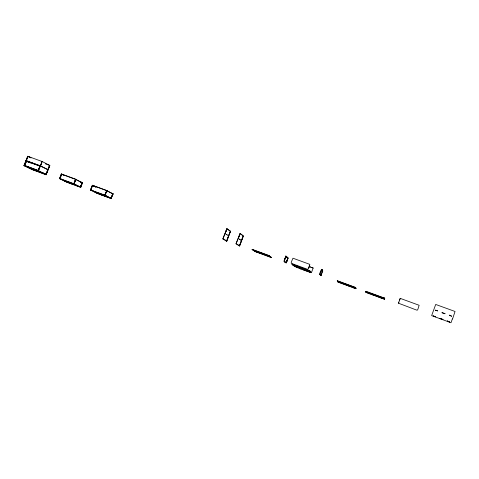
<?xml version="1.0" encoding="UTF-8"?>
<svg xmlns="http://www.w3.org/2000/svg" width="479" height="479" viewBox="0 0 479 479"><rect width="100%" height="100%" fill="white"/><g stroke="black" fill="none" stroke-linecap="round" stroke-linejoin="round"><path stroke-width="0.72" d="M444.973 313.775L441.895 312.661L445.039 313.601M442.961 319.367L439.818 318.421L442.895 319.541M452.362 318.954L450.984 322.732L431.645 315.619L435.698 304.446L455.05 311.482L452.529 319.026M433.232 315.996L435.531 316.829L433.297 315.823M435.321 310.248L437.668 310.907L435.387 310.069M399.648 299.992L400.234 298.369L419.137 305.279L417.945 309.141L417.371 310.152L416.544 310.057L398.468 303.207L400.24 298.363M398.48 303.201L398.869 302.129M382.727 298.603L374.35 295.327M384.164 299.118L384.583 298.088L384.164 299.118L366.184 292.495L366.052 292.064L366.01 292.388M384.176 299.082L384.745 298.189L365.956 291.274L366.172 291.735M365.962 292.004L366.004 291.669L365.986 292.226M369.716 293.807L366.716 292.501M373.722 295.286L370.447 293.878M341.749 283.305L347.766 285.532M348.401 285.957L351.748 286.987M352.346 287.406L355.993 288.699L338.222 282.197L337.946 281.712L338.018 282.077M355.825 288.298L355.592 287.622M337.731 281.454L337.3 280.724L355.699 287.496L355.699 287.849M355.616 288.035L355.699 287.496M355.526 287.789L355.849 288.28M355.993 288.699L355.675 288.214M320.188 274.665C317.864 274.85 325.277 262.594 319.727 274.503M321.649 269.33L322.086 269.97M321.816 269.785L321.816 269.39M320.068 274.886L320.924 275.724L322.457 271.581M322.044 270.066L321.876 269.617M321.463 269.336L321.858 269.683M320.463 275.209L320.295 274.784M322.145 270.192L322.265 270.348M320.529 275.407L320.523 275.042M322.367 270.473L322.487 270.629M320.762 275.664L320.756 275.305M322.87 270.964C322.822 269.102 320.834 276.054 321.11 275.7M337.378 281.101L337.3 280.724M337.545 281.167L338.054 281.939L341.06 283.065M337.701 281.598L337.797 281.287M337.869 281.658L337.563 281.389M301.046 269.036L299.704 268.533L311.434 272.689L313.152 268.024L309.38 266.653L310.494 267.06M308.71 267.965L308.015 269.306L306.542 268.953L292.477 263.767L291.148 263.091L291.501 261.63L292.974 258.211L309.835 264.372L308.71 267.965L309.494 265.857M309.332 270.396L310.817 272.09L293.968 265.881L291.992 264.198L309.662 270.827M309.494 270.994L291.992 264.198M310.099 271.485L309.715 270.988L310.218 271.611M310.057 271.545L310.494 271.88L294.405 266.019L292.058 264.037M284.197 261.241L284.316 261.546L283.975 261.061L285.897 255.954M284.364 261.3L285.777 256.271L286.544 256.87M285.472 257.738L284.538 259.732L285.448 257.72M284.137 261.402L285.262 262.247L284.987 261.881M284.712 261.869L284.598 261.564M286.717 257.019L286.442 256.642L286.987 257.043M285.101 262.187L285.652 262.558L285.161 262.019M287.208 257.325L286.999 257.139M285.652 262.558L285.322 262.079M287.149 257.486L286.927 257.205M285.49 262.498L286.304 262.875L288.059 258.205L287.478 257.69M287.358 259.45L286.783 261.528L287.376 259.462M286.143 262.821L288.017 257.84M294.405 266.019L292.429 264.27L292.885 264.881M293.082 265.049L293.753 265.54M293.813 265.378L293.495 265.186L293.591 265.486M293.789 265.647L310.877 271.928M295.968 265.486L295.477 266.803L299.716 268.551M298.118 267.779L296.735 267.45M262.516 254.098L263.851 254.6M265.492 255.205L266.809 255.684M268.456 256.295L269.767 256.78M268.773 255.75L271.371 257.558L255.008 251.529L252.14 249.343L268.905 255.517M269.234 256.091L269.599 256.307L269.455 255.99M269.438 256.247L269.294 255.93M269.695 256.433L270.06 256.642L269.916 256.331M270.15 256.774L270.575 256.822M270.354 256.924L270.21 256.612M270.665 256.948L271.024 257.157M252.601 249.613L252.942 249.996M253.235 250.2L253.469 250.367M253.666 250.349L254.062 250.571M254.289 250.93L254.523 251.092M254.714 251.074L255.008 251.529M256.66 251.948L257.959 252.427M260.875 253.493L259.594 253.032M226.699 241.308L222.855 238.937L226.932 228.717L230.519 231.279L226.699 241.308L230.369 231.225L226.777 228.663M226.932 228.717L222.855 238.937M226.369 230.435L225.447 232.375L226.333 230.405M223.28 238.764L223.867 239.129M225.298 233.483L225.819 234.033L225.142 233.423M224.669 239.632L225.244 239.997M226.663 234.405L227.172 234.944L226.513 234.345M226.537 241.003L225.878 240.434M228.01 235.309L228.507 235.842L227.854 235.249M229.555 233.129L230.207 231.884L229.591 233.153M227.794 237.859L228.291 236.56M228.848 235.099L229.345 233.8M239.56 246.044L236.027 243.793L240.117 233.512L243.392 235.967L239.56 246.044L243.242 235.913L239.961 233.453M236.925 244.122L236.291 243.548M240.117 233.512L236.027 243.793M238.404 238.458L238.937 238.829L238.464 238.297M238.183 244.943L237.56 244.38M239.5 239.284L240.177 239.704M240.021 239.65L239.56 239.123M239.326 245.535L238.805 245.194M240.727 240.147L241.392 240.56L240.787 239.985M107.194 197.061L106.093 196.48M108.709 197.444L110.086 197.977M111.523 197.061L112.337 195.222M112.745 193.959L111.038 198.306L112.805 193.989M111.236 198.384L112.942 194.043M111.326 198.587L105.188 195.258L90.339 189.971L96.848 193.253L111.326 198.587L104.895 195.157L106.643 190.708L113.146 193.947L106.739 190.6L104.961 195.187M92.207 185.253L106.997 190.666L92.207 185.253L94.71 186.541M90.489 190.025L92.291 185.457L93.537 185.924M90.753 189.959L92.435 185.505M90.818 189.989L92.561 185.577M93.615 186.127L93.74 186.008M94.129 186.421L94.65 186.69M93.112 190.828L90.549 189.876M93.579 191.402L96.04 192.63M96.417 192.839L97.063 193.145M99.428 194.025L98.213 193.57M101.973 195.133L100.758 194.678M104.584 196.097L103.482 195.522M104.979 195.36L106.787 190.762M105.518 193.947L106.35 192.061M67.892 182.571L69.078 182.84M70.431 183.505L71.628 183.954M74.257 182.451L75.005 180.571M75.49 179.338L82.514 182.894L81.173 182.224M75.568 179.356L73.832 183.738L80.759 187.325L66.629 182.122L59.492 178.619L74.005 183.96M74.047 183.81L75.784 179.421M73.101 184.325L74.227 184.744M76.724 185.828L75.646 185.265M78.077 186.319L79.334 186.624M81.957 182.493L80.496 182.122M80.406 187.014L82.107 182.727M80.957 185.816L81.442 184.595M80.544 187.061L82.244 182.774M80.688 187.115L82.382 182.828M80.753 187.145L82.448 182.858M59.57 178.655L61.348 173.961L75.778 179.236L73.916 183.924L80.759 187.325M59.695 178.535L61.288 174.111L75.85 179.457L74.113 183.84L59.552 178.469L61.078 179.362L61.126 179.062M60.264 177.308L61.007 175.44M59.839 178.589L61.575 174.23L62.288 174.578M59.977 178.643L61.713 174.284M61.929 174.374L64.653 175.577M63.384 180.493L63.587 180.433M64.659 181.122L64.869 181.062M28.758 167.44C28.471 168.363 29.153 167.009 28.518 167.482M30.931 168.482L32.027 169.021M31.548 168.782L31.674 169.207L31.68 168.83M32.021 169.554L32.309 168.626M38.655 169.201L39.392 167.351M38.302 170.644L40.146 166.033L26.129 160.902M46.128 174.757L38.266 170.979L42.068 161.477L49.834 165.471L46.128 174.757L31.949 169.518M42.2 161.525L38.266 170.979M40.919 164.95L41.655 163.105M40.99 164.992L41.733 163.141M38.853 170.769L38.236 170.47L39.961 166.153L40.577 166.458M43.29 173.17L43.152 173.47M45.852 174.637L49.559 165.351M45.924 174.673L49.63 165.387L45.457 163.866M45.996 174.709L49.834 165.471M32.099 169.59L23.95 165.71L27.74 156.268L42.212 161.549M26.04 160.74L27.201 157.836M26.147 161.088L24.333 165.71M26.309 160.681L28.027 156.393M24.507 165.417L26.225 161.124M25.058 164.201L25.794 162.363M26.411 160.908L26.153 160.603L40.487 165.866M24.645 165.465L26.363 161.178M24.776 165.518L26.501 161.225M25.992 166.273L24.345 165.339L38.512 170.572M26.788 166.656L26.872 166.447M384.35 299.147L384.601 298.519M384.745 298.189L384.427 298.453M242.961 236.542L242.464 237.847M238.782 237.243L239.512 235.213M26.094 160.746L40.278 165.938L47.816 169.716M40.236 166.255L26.07 161.052L28.716 162.303M30.518 163.058L30.339 162.95M321.918 269.911L322.373 270.09M286.933 257.301L287.31 257.546M82.574 182.744L79.891 181.745M111.721 193.414L113.146 193.947M111.577 193.534L113.092 194.097M288.059 258.205L287.693 257.965M321.14 270.815L320.367 272.898M311.829 267.551L313.164 268.042M240.632 242.566L241.159 241.278M240.242 243.685L239.716 244.973M24.148 165.602L38.326 170.823M90.339 189.971L105.129 195.414M226.878 240.254L227.375 238.955M252.08 249.505L268.845 255.678L271.371 257.558M337.234 280.892L355.759 287.681M384.679 298.357L365.914 291.609M292.364 264.432L292.531 264.498M293.112 264.773L292.789 264.582M23.95 165.71L27.878 156.316L29.932 157.363M284.532 261.726L284.873 261.929M292.729 264.743L293.046 264.941M270.12 256.481L269.755 256.271M293.465 265.079L293.142 264.887M365.938 291.837L366.16 292.292M32.865 169.35L36.296 170.614M37.673 171.117L43.852 173.398M294.166 265.677L293.849 265.486M384.236 298.914L383.272 298.603M66.551 181.906L80.819 187.181M96.908 193.103L111.385 198.438M255.067 251.367L271.431 257.403M285.7 262.672L286.035 262.869M32.009 169.368L45.912 174.488M304.021 270.126L302.704 269.653M307.021 271.234L305.704 270.755M310.021 272.341L308.704 271.862M26.573 166.411L27.345 166.764M29.399 167.764L30.159 168.111M45.966 174.344L38.386 170.674L24.201 165.459L32.117 169.237L45.84 174.117M61.581 179.463L66.826 182.008M25.962 160.699L28.77 162.159M40.086 166.177L40.709 166.506M40.338 165.788L47.876 169.566M27.74 156.268L31.045 157.95M91.046 188.612L91.794 186.72M61.348 173.961L62.929 174.721M75.706 179.403L82.514 182.894M93.441 185.834L95.872 187.103M95.357 186.882L95.878 187.157M252.14 249.343L254.481 250.966M241.715 239.811L242.212 238.506M285.819 256.091L287.957 257.989M310.272 271.862L308.865 270.252L310.494 271.88M310.817 272.09L309.147 270.425M447.29 320.96L449.536 321.984L447.29 320.96M449.368 315.182L451.613 316.2L449.368 315.182"/></g></svg>
